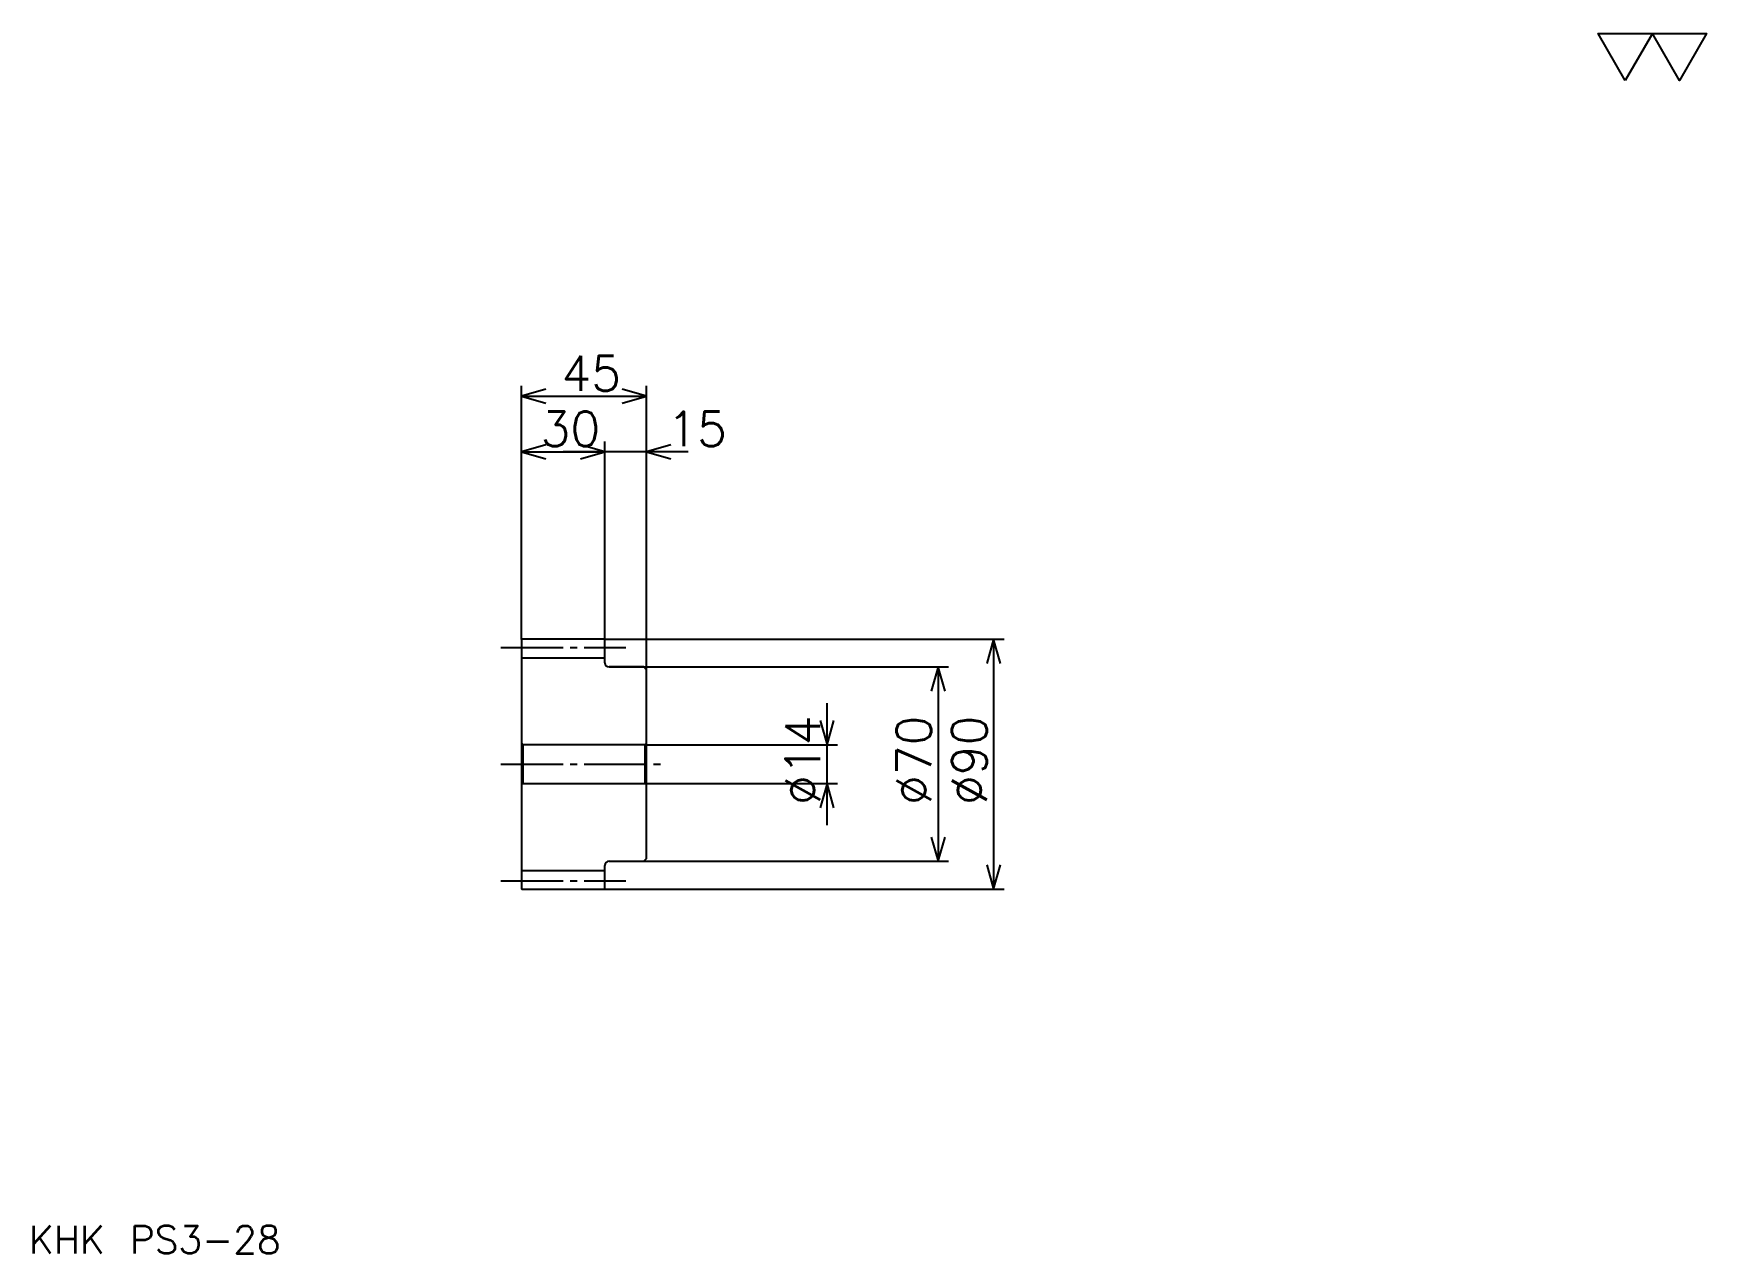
# Model space of a CAD drawing. Extents: x 27 to 629, y 28 to 467.
import ezdxf

# ---------------------------------------------------------------- set-up
doc = ezdxf.new("R2010")
doc.units = 0
doc.linetypes.add('DASHDOT', pattern=[30, 22.5, -2.5, 2.5, -2.5])
doc.layers.get('0').update_dxf_attribs({"linetype": 'CONTINUOUS'})
doc.layers.add('DASHDOT', color=6, linetype='DASHDOT')
doc.styles.add('KANJI', font='TXT', dxfattribs={"bigfont": 'BIGFONT'})

msp = doc.modelspace()

# ---------------------------------------------------------------- linework, layer by layer
at = {"color": 5}
for p, q in [((202.5, 248.75), (202.5, 340)), ((247.5, 248.75), (247.5, 340)), ((202.5, 336.25), (247.5, 336.25)), ((232.5, 248.75), (232.5, 320)), ((202.5, 316.25), (232.5, 316.25)), ((262.5, 316.25), (217.5, 316.25)), ((202.5, 248.649994), (202.5, 248.75)), ((232.399994, 248.75), (247.5, 248.75)), ((232.5, 248.649994), (232.5, 248.75)), ((247.5, 248.75), (376.25, 248.75)), ((247.5, 237.75), (247.5, 248.75)), ((372.5, 248.75), (372.5, 158.75)), ((234, 238.75), (247.5, 238.75)), ((247.5, 238.75), (356.25, 238.75)), ((352.5, 238.75), (352.5, 168.75)), ((312.5, 181.75), (312.5, 225.75)), ((247.5, 210.75), (316.25, 210.75)), ((247.5, 196.75), (316.25, 196.75)), ((234, 168.75), (247.5, 168.75)), ((247.5, 168.75), (356.25, 168.75)), ((232.399994, 158.75), (247.5, 158.75)), ((247.5, 158.75), (376.25, 158.75))]:
    msp.add_line(p, q, dxfattribs=at)
at = {"color": 4}
for p, q in [((202.5, 242), (232.5, 242)), ((247, 210.75), (247.5, 211.25)), ((203, 210.75), (203, 196.75)), ((247, 196.75), (247.5, 196.25)), ((202.5, 165.5), (232.5, 165.5))]:
    msp.add_line(p, q, dxfattribs=at)
at = {"color": 7}
msp.add_lwpolyline([(600, 450), (590.25, 466.899994), (629.25, 466.899994), (619.5, 450), (609.75, 466.899994), (600, 450)], dxfattribs=at)
at = {"color": 5}
for points in [[(211.25, 338.75), (202.5, 336.25), (211.25, 333.75)], [(238.75, 333.75), (247.5, 336.25), (238.75, 338.75)], [(211.25, 318.75), (202.5, 316.25), (211.25, 313.75)], [(223.75, 313.75), (232.5, 316.25), (223.75, 318.75)], [(223.75, 313.75), (232.5, 316.25), (223.75, 318.75)], [(256.25, 318.75), (247.5, 316.25), (256.25, 313.75)], [(375, 240), (372.5, 248.75), (370, 240)], [(355, 230), (352.5, 238.75), (350, 230)], [(310, 219.5), (312.5, 210.75), (315, 219.5)], [(315, 188), (312.5, 196.75), (310, 188)], [(350, 177.5), (352.5, 168.75), (355, 177.5)], [(370, 167.5), (372.5, 158.75), (375, 167.5)]]:
    msp.add_lwpolyline(points, dxfattribs=at)
at = {"color": 4}
for points in [[(232.5, 240.25), (232.5, 248.649994), (232.399994, 248.75), (202.600006, 248.75), (202.5, 248.649994), (202.5, 196.25)], [(234, 168.75), (246.5, 168.75), (247.5, 169.75), (247.5, 237.75), (246.5, 238.75), (234, 238.75)], [(202.5, 196.25), (203, 196.75), (247, 196.75), (247, 210.75), (203, 210.75), (202.5, 211.25)], [(202.5, 196.25), (202.5, 158.850006), (202.600006, 158.75), (232.399994, 158.75), (232.5, 158.850006), (232.5, 167.25)]]:
    msp.add_lwpolyline(points, dxfattribs=at)
for centre, start, end in [((234, 240.25), 180, 270), ((234, 167.25), 90, 180)]:
    msp.add_arc(centre, 1.5, start, end, dxfattribs=at)
at = {"layer": 'DASHDOT', "color": 7}
for p, q in [((195, 245.75), (240, 245.75)), ((195, 203.75), (255, 203.75)), ((195, 161.75), (240, 161.75))]:
    msp.add_line(p, q, dxfattribs=at)

# ---------------------------------------------------------------- texts
at = {"color": 7, "style": 'KANJI'}
for s, height, p in [('45', 12.5, (216.875, 338.25)), ('30', 12.5, (209.375, 318.25)), ('15', 12.5, (255, 318.25)), ('KHK PS3-28', 10, (25, 27.5))]:
    msp.add_text(s, height=height, dxfattribs=at).set_placement(p)
for s, p in [('%%c14', (310, 189.0625)), ('%%c70', (350, 189.0625)), ('%%c90', (370, 189.0625))]:
    msp.add_text(s, height=12.5, rotation=90, dxfattribs=at).set_placement(p)

doc.saveas('drawing.dxf')
